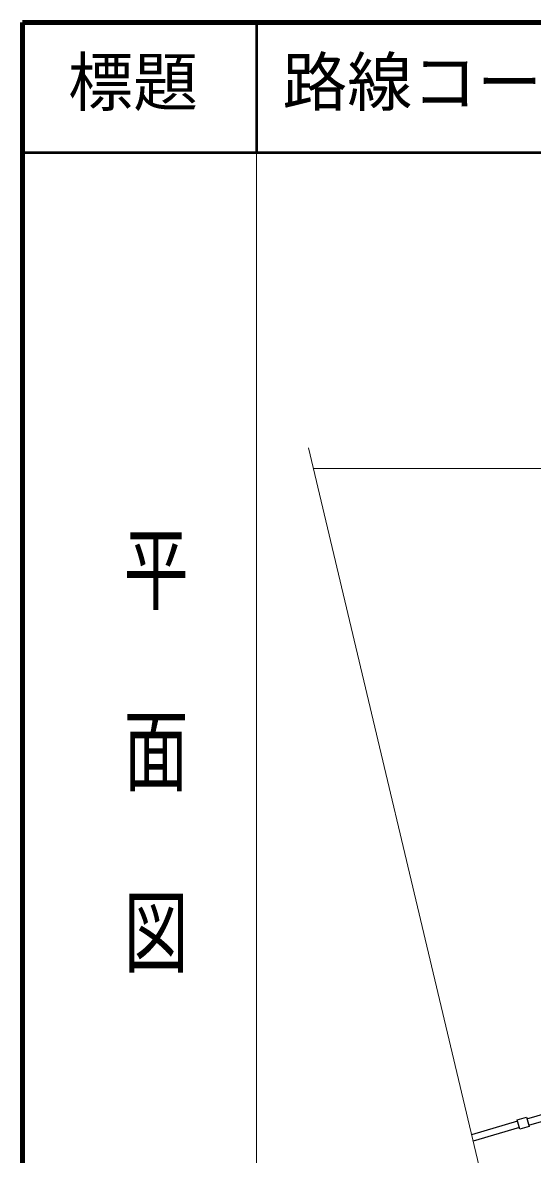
# Model space of a CAD drawing. Units: millimetres, scale not verified. Extents: x 40000 to 680000, y 20000 to 380000.
# Drawn here: x 40000 to 79254, y 292812 to 380000 of the extents above; entities that cross this region are included whole.
import ezdxf
from ezdxf.enums import TextEntityAlignment as Align

# ---------------------------------------------------------------- set-up
doc = ezdxf.new("R2010")
doc.units = ezdxf.units.MM
doc.header["$LTSCALE"] = 1000
for name, color, linetype, lineweight in [('M-BGD', 7, 'Continuous', 25), ('M-BMK-HTXT', 7, 'Continuous', 13), ('M-BMK-LINE', 2, 'Continuous', 13), ('M-SUV', 7, 'Continuous', 13), ('M-TTL', 2, 'Continuous', 140), ('M-TTL-LINE', 7, 'Continuous', 50), ('M-TTL-TXT', 7, 'Continuous', 13)]:
    doc.layers.add(name, color=color, linetype=linetype, lineweight=lineweight)
doc.styles.add('@ＭＳ ゴシック', font='')
doc.styles.add('ＭＳ ゴシック', font='')
doc.styles.get('@ＭＳ ゴシック').set_extended_font_data('@MS Gothic')
doc.styles.get('ＭＳ ゴシック').set_extended_font_data('MS Gothic')

msp = doc.modelspace()

# ---------------------------------------------------------------- linework, layer by layer
at = {"layer": 'M-BGD'}
for p, q in [((78839, 295550), (82571, 296627)), ((78089, 295465), (78806, 295668)), ((78806, 295668), (79005, 294964)), ((78975, 295069), (82710, 296146)), ((78119, 295360), (74575, 294315)), ((78255, 294879), (74691, 293828)), ((78289, 294761), (78089, 295465)), ((79005, 294964), (78289, 294761))]:
    msp.add_line(p, q, dxfattribs=at)
at = {"layer": 'M-BMK-HTXT'}
msp.add_line((62392, 345650), (252690, 345650), dxfattribs=at)
at = {"layer": 'M-BMK-LINE'}
msp.add_line((62012, 347253), (88629, 235102), dxfattribs=at)
at = {"layer": 'M-SUV'}
msp.add_line((58000, 370000), (58000, 20000), dxfattribs=at)
at = {"layer": 'M-TTL'}
for p, q in [((40000, 380000), (40000, 20000)), ((680000, 380000), (40000, 380000))]:
    msp.add_line(p, q, dxfattribs=at)
at = {"layer": 'M-TTL-LINE'}
for p, q in [((58000, 380000), (58000, 370000)), ((40000, 370000), (680000, 370000))]:
    msp.add_line(p, q, dxfattribs=at)

# ---------------------------------------------------------------- texts
at = {"layer": 'M-SUV', "style": '@ＭＳ ゴシック', "width": 1.4}
msp.add_text('平  面  図', height=3666, rotation=270, dxfattribs=at).set_placement((47277, 341475), align=Align.BOTTOM_LEFT)
at = {"layer": 'M-TTL-TXT', "style": 'ＭＳ ゴシック'}
for s, p in [('標題', (43500, 372500)), ('路線コード', (60000, 372500))]:
    msp.add_text(s, height=3666, dxfattribs=at).set_placement(p, align=Align.BOTTOM_LEFT)

doc.saveas('drawing.dxf')
